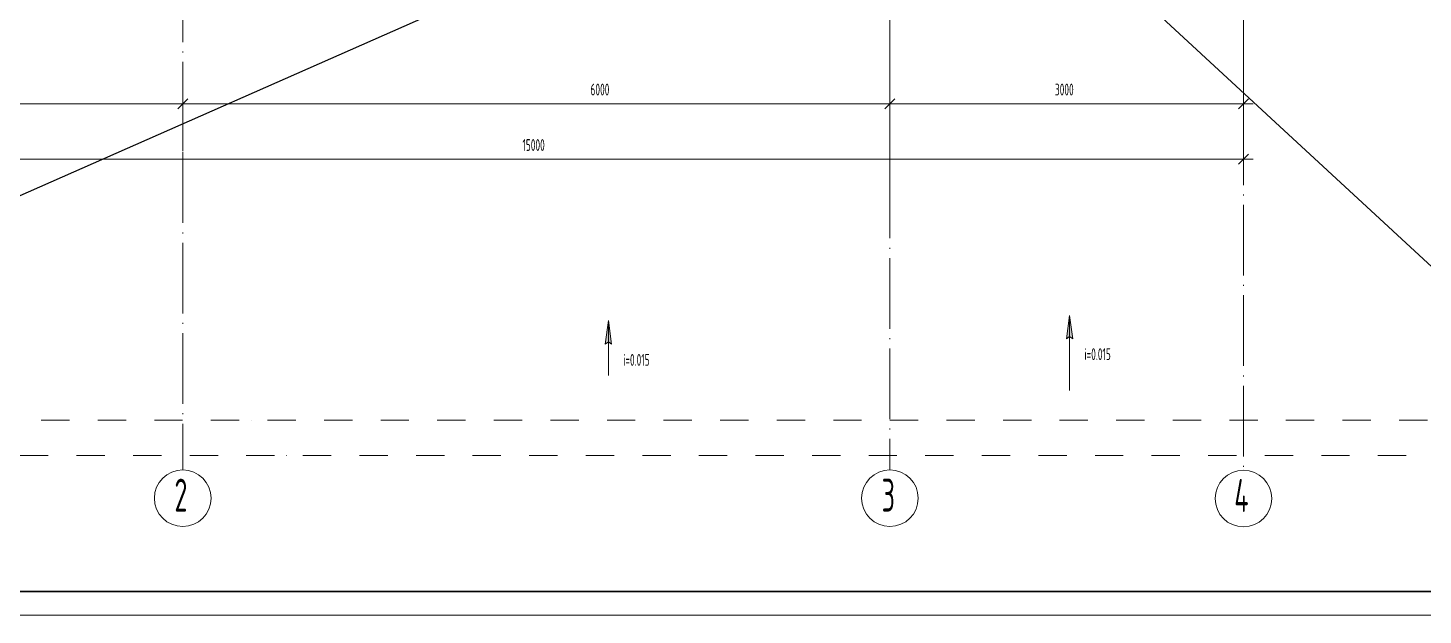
# Model space of a CAD drawing. Header units: millimetres. Extents: x -2281 to 5887, y 0 to 4166.
# Drawn here: x 1926.7 to 2222.6, y 0 to 124.7 of the extents above; entities that cross this region are included whole.
import ezdxf

# ---------------------------------------------------------------- set-up
doc = ezdxf.new("R2010")
doc.units = ezdxf.units.MM
for name, pattern in [('K5LT32838', [0]), ('K5LT32848', [19.2, 15, -2, 0.2, -2]), ('K5LT32871', [11.999999, 6, -6]), ('K5LT32891', [11.999999, 6, -6]), ('K5LT_BASIC', [0]), ('K5LT_THIN', [0])]:
    doc.linetypes.add(name, pattern=pattern)
doc.layers.add('Системный слой', color=7, linetype='Continuous')
doc.styles.add('KDIMTEXTSTYLE', font='GOST_AU.SHX', dxfattribs={"width": 0.96, "oblique": 15, "height": 5})
doc.styles.add('KTEXTSTYLE', font='GOST_AU.SHX', dxfattribs={"width": 0.96, "height": 5})
doc.dimstyles.new('KDIMSTYLE (0.03)', dxfattribs={"dimtxt": 5, "dimasz": 1, "dimexe": 2, "dimexo": 0, "dimgap": 1, "dimtad": 1, "dimlfac": 40, "dimtxsty": 'KDIMTEXTSTYLE', "dimsah": 1, "dimcen": 0, "dimdle": 1, "dimadec": 0, "dimazin": 0, "dimtfac": 0.667, "dimtmove": 0, "dimatfit": 3, "dimfxl": 1, "dimtvp": 1, "dimtolj": 1, "dimtzin": 0, "dimarcsym": 0})

# ---------------------------------------------------------------- blocks, each defined once
blk = doc.blocks.new('D154')
at = {"layer": 'Системный слой', "color": 7, "linetype": 'K5LT_THIN', "lineweight": 13, "transparency": 16777216}
for p, q in [((1960.64, 109.61), (1958.52, 107.49)), ((1959.58, 98.5), (1959.58, 110.55)), ((2108.52, 107.49), (2110.64, 109.61)), ((2109.58, 111.22), (2109.58, 106.55)), ((1959.58, 108.55), (1957.58, 108.55)), ((2109.58, 108.55), (2111.58, 108.55))]:
    blk.add_line(p, q, dxfattribs=at)
at = {"transparency": 16777216}
blk.add_wipeout([(2046.06, 109.8), (2046.06, 113.37), (2050.89, 113.37), (2050.89, 109.8)], dxfattribs=at).dxf.layer = 'Системный слой'
at = {"layer": 'Системный слой', "color": 7, "linetype": 'K5LT_THIN', "lineweight": 13, "transparency": 16777216}
blk.add_line((2109.58, 108.55), (1959.58, 108.55), dxfattribs=at)
at = {"layer": 'Системный слой', "color": 7, "transparency": 16777216, "insert": (2046.06, 112.82), "char_height": 2.5, "attachment_point": 1, "style": 'KTEXTSTYLE'}
blk.add_mtext('\\H3.5;\\W0.965;\\Q15;\\Q0;\\W0.715;\\H2.50;6000', dxfattribs=at)
blk = doc.blocks.new('KDIMARROW_03')
at = {"layer": 'Системный слой', "color": 0, "linetype": 'K5LT_THIN', "lineweight": 13}
for p, q in [((-1.06, -1.06), (1.06, 1.06)), ((0, 0), (-1, 0)), ((0, 0), (2, 0))]:
    blk.add_line(p, q, dxfattribs=at)
blk = doc.blocks.new('D155')
at = {"layer": 'Системный слой', "color": 7, "linetype": 'K5LT_THIN', "lineweight": 13, "transparency": 16777216}
for p, q in [((1809.58, 191.41), (1809.58, 106.55)), ((1810.64, 109.61), (1808.52, 107.49)), ((1958.52, 107.49), (1960.64, 109.61)), ((1959.58, 103.3), (1959.58, 110.55)), ((1809.58, 108.55), (1807.58, 108.55)), ((1959.58, 108.55), (1961.58, 108.55))]:
    blk.add_line(p, q, dxfattribs=at)
at = {"transparency": 16777216}
blk.add_wipeout([(1896.06, 109.8), (1896.06, 113.37), (1900.89, 113.37), (1900.89, 109.8)], dxfattribs=at).dxf.layer = 'Системный слой'
at = {"layer": 'Системный слой', "color": 7, "linetype": 'K5LT_THIN', "lineweight": 13, "transparency": 16777216}
blk.add_line((1959.58, 108.55), (1809.58, 108.55), dxfattribs=at)
at = {"layer": 'Системный слой', "color": 7, "transparency": 16777216, "insert": (1896.06, 112.82), "char_height": 2.5, "attachment_point": 1, "style": 'KTEXTSTYLE'}
blk.add_mtext('\\H3.5;\\W0.965;\\Q15;\\Q0;\\W0.715;\\H2.50;6000', dxfattribs=at)
blk = doc.blocks.new('D157')
at = {"layer": 'Системный слой', "color": 7, "linetype": 'K5LT_THIN', "lineweight": 13, "transparency": 16777216}
for p, q in [((2109.58, 195.1), (2109.58, 106.55)), ((2110.64, 109.61), (2108.52, 107.49)), ((2183.52, 107.49), (2185.64, 109.61)), ((2184.58, 95.91), (2184.58, 110.55)), ((2109.58, 108.55), (2107.58, 108.55)), ((2184.58, 108.55), (2186.58, 108.55))]:
    blk.add_line(p, q, dxfattribs=at)
at = {"transparency": 16777216}
blk.add_wipeout([(2144.56, 109.8), (2144.56, 113.37), (2149.39, 113.37), (2149.39, 109.8)], dxfattribs=at).dxf.layer = 'Системный слой'
at = {"layer": 'Системный слой', "color": 7, "linetype": 'K5LT_THIN', "lineweight": 13, "transparency": 16777216}
blk.add_line((2109.58, 108.55), (2184.58, 108.55), dxfattribs=at)
at = {"layer": 'Системный слой', "color": 7, "transparency": 16777216, "insert": (2144.56, 112.82), "char_height": 2.5, "attachment_point": 1, "style": 'KTEXTSTYLE'}
blk.add_mtext('\\H3.5;\\W0.965;\\Q15;\\Q0;\\W0.715;\\H2.50;3000', dxfattribs=at)
blk = doc.blocks.new('D160')
at = {"layer": 'Системный слой', "color": 7, "linetype": 'K5LT_THIN', "lineweight": 13, "transparency": 16777216}
for p, q in [((2184.58, 191.35), (2184.58, 94.77)), ((1809.58, 108.55), (1809.58, 94.77)), ((1810.64, 97.83), (1808.52, 95.71)), ((2183.52, 95.71), (2185.64, 97.83)), ((1809.58, 96.77), (1807.58, 96.77)), ((2184.58, 96.77), (2186.58, 96.77))]:
    blk.add_line(p, q, dxfattribs=at)
at = {"transparency": 16777216}
blk.add_wipeout([(2031.63, 98.02), (2031.63, 101.59), (2037.28, 101.59), (2037.28, 98.02)], dxfattribs=at).dxf.layer = 'Системный слой'
at = {"layer": 'Системный слой', "color": 7, "linetype": 'K5LT_THIN', "lineweight": 13, "transparency": 16777216}
blk.add_line((1809.58, 96.77), (2184.58, 96.77), dxfattribs=at)
at = {"layer": 'Системный слой', "color": 7, "transparency": 16777216, "insert": (2031.63, 101.04), "char_height": 2.5, "attachment_point": 1, "style": 'KTEXTSTYLE'}
blk.add_mtext('\\H3.5;\\W0.965;\\Q15;\\Q0;\\W0.715;\\H2.50;15000', dxfattribs=at)
blk = doc.blocks.new('U653')
at = {"layer": 'Системный слой'}
blk.add_hatch(color=7, dxfattribs=at).paths.add_polyline_path([(2050.52, 57.51), (2049.86, 62.51), (2049.2, 57.51), (2049.86, 58.01)])
at = {"layer": 'Системный слой', "color": 7, "linetype": 'K5LT_THIN', "lineweight": 13}
for p, q in [((2049.2, 57.51), (2049.86, 62.51)), ((2049.86, 62.51), (2050.52, 57.51)), ((2049.86, 50.9), (2049.86, 62.51)), ((2049.86, 58.01), (2049.2, 57.51)), ((2050.52, 57.51), (2049.86, 58.01))]:
    blk.add_line(p, q, dxfattribs=at)
blk = doc.blocks.new('U654')
at = {"layer": 'Системный слой'}
blk.add_hatch(color=7, dxfattribs=at).paths.add_polyline_path([(2148.34, 58.62), (2147.68, 63.62), (2147.03, 58.62), (2147.68, 59.12)])
at = {"layer": 'Системный слой', "color": 7, "linetype": 'K5LT_THIN', "lineweight": 13}
for p, q in [((2147.03, 58.62), (2147.68, 63.62)), ((2147.68, 63.62), (2148.34, 58.62)), ((2147.68, 47.65), (2147.68, 63.62)), ((2147.68, 59.12), (2147.03, 58.62)), ((2148.34, 58.62), (2147.68, 59.12))]:
    blk.add_line(p, q, dxfattribs=at)

msp = doc.modelspace()

# ---------------------------------------------------------------- linework, layer by layer
at = {"color": 5, "linetype": 'K5LT_BASIC', "lineweight": 35, "true_color": 0x0000ff}
msp.add_line((2518, 5), (1702, 5), dxfattribs=at)
at = {"color": 7, "linetype": 'K5LT_THIN', "lineweight": 13}
msp.add_line((2523, 0), (1682, 0), dxfattribs=at)
at = {"layer": 'Системный слой', "color": 1, "linetype": 'K5LT32848', "lineweight": 18, "true_color": 0xff0000}
for p, q in [((2109.57583, 568.71019), (2109.57583, 94.77013)), ((1959.57583, 232.64022), (1959.57583, 30.81098)), ((2184.57583, 221.48726), (2184.57583, 30.74967)), ((2109.56436, 152.58908), (2109.56436, 30.811))]:
    msp.add_line(p, q, dxfattribs=at)
at = {"layer": 'Системный слой', "color": 240, "linetype": 'K5LT32891', "lineweight": 5, "true_color": 0xed1f24}
for p, q in [((2184.57583, 191.34829), (2184.57583, 116.35994)), ((1981.56309, 33.90071), (1981.56309, 33.82571))]:
    msp.add_line(p, q, dxfattribs=at)
at = {"layer": 'Системный слой', "color": 1, "linetype": 'K5LT32838', "lineweight": 25, "true_color": 0xff0000}
for p, q in [((1817.06436, 41.40071), (2032.06436, 136.33388)), ((2157.06436, 136.306), (2259.56436, 41.40071))]:
    msp.add_line(p, q, dxfattribs=at)
at = {"layer": 'Системный слой', "color": 230, "linetype": 'K5LT32871', "lineweight": 5, "true_color": 0xff0080}
for p, q in [((2259.56436, 41.40071), (1817.06436, 41.40071)), ((1974.06601, 41.40071), (1974.06281, 41.40071)), ((2267.06436, 33.90071), (1809.56435, 33.90071))]:
    msp.add_line(p, q, dxfattribs=at)
at = {"layer": 'Системный слой', "color": 7, "linetype": 'K5LT_THIN', "lineweight": 13}
for centre in [(1959.57583, 24.80653), (2109.56436, 24.80656), (2184.54289, 24.74522)]:
    msp.add_circle(centre, 6.00445, dxfattribs=at)

# ---------------------------------------------------------------- block references
at = {"layer": 'Системный слой'}
for name in ['U653', 'U654']:
    msp.add_blockref(name, (0, 0), dxfattribs=at)

# ---------------------------------------------------------------- texts
at = {"layer": 'Системный слой', "color": 7, "char_height": 2.5, "attachment_point": 1, "style": 'KTEXTSTYLE'}
for s, insert in [('\\H3.5;\\W0.965;\\Q15;\\Q0;\\W0.715;\\H2.50;i=0.015', (2150.81198, 56.64538)), ('\\H3.5;\\W0.965;\\Q15;\\Q0;\\W0.715;\\H2.50;i=0.015', (2052.99016, 55.42959)), ('\\H3.5;\\W0.965;\\Q15;\\Q0;\\W0.715;\\H7.00;2', (1957.81635, 28.95988)), ('\\H3.5;\\W0.965;\\Q15;\\Q0;\\W0.715;\\H7.00;3', (2107.80488, 28.9599)), ('\\H3.5;\\W0.965;\\Q15;\\Q0;\\W0.715;\\H7.00;4', (2182.5982, 28.89857))]:
    msp.add_mtext(s, dxfattribs=dict(at, insert=insert))

# ---------------------------------------------------------------- next in the draw order: dimensions: what is measured, and where the dimension line sits
at = {"layer": 'Системный слой', "color": 7}
dim = msp.add_linear_dim(base=(2109.57583, 108.55076), p1=(1959.57583, 98.49828), p2=(2109.57583, 111.22401), dimstyle='KDIMSTYLE (0.03)', override={"dimexo": 0, "dimpost": '\\H2.5;\\W0.715;\\Q0;<>', "dimblk1": 'KDIMARROW_03', "dimblk2": 'KDIMARROW_03', "dimse1": 0, "dimse2": 0, "dimclrt": 7, "dimtolj": 1}, dxfattribs=at)
dim.commit()
dim.dimension.update_dxf_attribs({"geometry": 'D154', "text_midpoint": (2048.57583, 108.55076), "dimtype": 160})

# ---------------------------------------------------------------- next in the draw order: dimensions: what is measured, and where the dimension line sits
for base, p1, p2, picture, middle in [((2109.57812, 108.55076), (2184.57583, 95.91126), (2109.57812, 195.09829), 'D157', (2147.07697, 108.55076)), ((1959.57583, 108.55076), (1809.57583, 191.40961), (1959.57583, 103.30035), 'D155', (1898.57583, 108.55076))]:
    dim = msp.add_linear_dim(base=base, p1=p1, p2=p2, dimstyle='KDIMSTYLE (0.03)', override={"dimexo": 0, "dimpost": '\\H2.5;\\W0.715;\\Q0;<>', "dimblk1": 'KDIMARROW_03', "dimblk2": 'KDIMARROW_03', "dimse1": 0, "dimse2": 0, "dimclrt": 7, "dimtolj": 1}, dxfattribs=at)
    dim.commit()
    dim.dimension.update_dxf_attribs({"geometry": picture, "text_midpoint": middle, "dimtype": 160})

# ---------------------------------------------------------------- next in the draw order: dimensions: what is measured, and where the dimension line sits
dim = msp.add_linear_dim(base=(1809.57583, 96.77013), p1=(2184.57583, 191.34829), p2=(1809.57583, 108.55076), dimstyle='KDIMSTYLE (0.03)', override={"dimexo": 0, "dimpost": '\\H2.5;\\W0.715;\\Q0;<>', "dimblk1": 'KDIMARROW_03', "dimblk2": 'KDIMARROW_03', "dimse1": 0, "dimse2": 0, "dimclrt": 7, "dimtolj": 1}, dxfattribs=at)
dim.commit()
dim.dimension.update_dxf_attribs({"geometry": 'D160', "text_midpoint": (2034.57583, 96.77013), "dimtype": 160})

doc.saveas('drawing.dxf')
